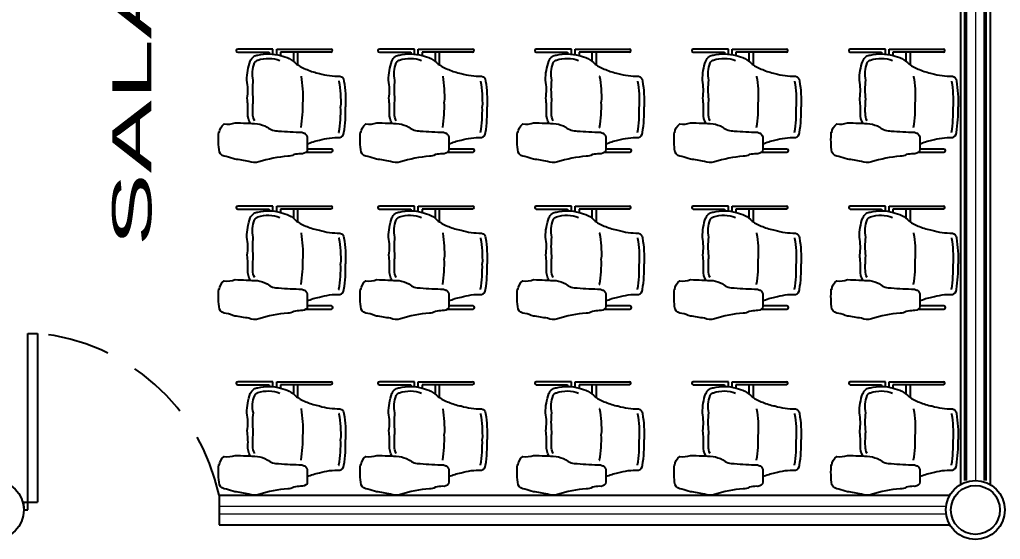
# Model space of a CAD drawing. Header units: millimetres. Extents: x 78.3 to 128, y 45 to 95.8.
# Drawn here: x 93.124 to 98.122, y 61.004 to 63.654 of the extents above; entities that cross this region are included whole.
import ezdxf

# ---------------------------------------------------------------- set-up
doc = ezdxf.new("R2010")
doc.units = ezdxf.units.MM
doc.header["$LTSCALE"] = 0.025
doc.linetypes.add('DASHED', pattern=[19.05, 12.7, -6.35])
for name, color, linetype, lineweight in [('EJES', 7, 'Continuous', 0), ('muebles', 255, 'Continuous', 25), ('MURO CARGA', 6, 'Continuous', 50), ('MURO DIVISORIO', 2, 'Continuous', 25), ('NOMBRES', 54, 'Continuous', 30), ('ventana', 4, 'Continuous', 15)]:
    doc.layers.add(name, color=color, linetype=linetype, lineweight=lineweight)
doc.styles.add('EST2', font='arial.ttf', dxfattribs={"width": 2, "height": 0.2})

msp = doc.modelspace()

# ---------------------------------------------------------------- linework, layer by layer
for p, q in [((94.4142, 63.5037), (94.2354, 63.5037)), ((94.2354, 63.488), (94.3951, 63.488)), ((94.3951, 63.488), (94.3951, 63.4792)), ((94.4142, 63.4781), (94.4142, 63.5037)), ((94.4339, 63.4743), (94.4339, 63.5037)), ((94.4339, 63.5037), (94.71, 63.5037)), ((94.453, 63.488), (94.453, 63.4706)), ((94.71, 63.488), (94.453, 63.488)), ((94.5208, 63.4402), (94.5208, 63.488)), ((94.5399, 63.488), (94.5399, 63.4237)), ((95.1361, 63.5037), (94.9573, 63.5037)), ((94.9573, 63.488), (95.117, 63.488)), ((95.117, 63.488), (95.117, 63.4792)), ((95.1361, 63.4781), (95.1361, 63.5037)), ((95.1558, 63.4743), (95.1558, 63.5037)), ((95.1558, 63.5037), (95.4319, 63.5037)), ((95.1749, 63.488), (95.1749, 63.4706)), ((95.4319, 63.488), (95.1749, 63.488)), ((95.2427, 63.4402), (95.2427, 63.488)), ((95.2618, 63.488), (95.2618, 63.4237)), ((95.9361, 63.5037), (95.7573, 63.5037)), ((95.7573, 63.488), (95.917, 63.488)), ((95.917, 63.488), (95.917, 63.4792)), ((95.9361, 63.4781), (95.9361, 63.5037)), ((95.9558, 63.5037), (96.2319, 63.5037)), ((95.9558, 63.4743), (95.9558, 63.5037)), ((96.2319, 63.488), (95.9749, 63.488)), ((95.9749, 63.488), (95.9749, 63.4706)), ((96.0427, 63.4402), (96.0427, 63.488)), ((96.0618, 63.488), (96.0618, 63.4237)), ((96.7361, 63.5037), (96.5573, 63.5037)), ((96.5573, 63.488), (96.717, 63.488)), ((96.717, 63.488), (96.717, 63.4792)), ((96.7361, 63.4781), (96.7361, 63.5037)), ((96.7558, 63.5037), (97.0319, 63.5037)), ((96.7558, 63.4743), (96.7558, 63.5037)), ((97.0319, 63.488), (96.7749, 63.488)), ((96.7749, 63.488), (96.7749, 63.4706)), ((96.8427, 63.4402), (96.8427, 63.488)), ((96.8618, 63.488), (96.8618, 63.4237)), ((97.5361, 63.5037), (97.3573, 63.5037)), ((97.3573, 63.488), (97.517, 63.488)), ((97.517, 63.488), (97.517, 63.4792)), ((97.5361, 63.4781), (97.5361, 63.5037)), ((97.5558, 63.5037), (97.8319, 63.5037)), ((97.5558, 63.4743), (97.5558, 63.5037)), ((97.8319, 63.488), (97.5749, 63.488)), ((97.5749, 63.488), (97.5749, 63.4706)), ((97.6427, 63.4402), (97.6427, 63.488)), ((97.6618, 63.488), (97.6618, 63.4237)), ((94.7128, 62.9942), (94.5894, 62.9942)), ((95.4347, 62.9942), (95.3112, 62.9942)), ((96.2347, 62.9942), (96.1112, 62.9942)), ((97.0347, 62.9942), (96.9112, 62.9942)), ((97.8347, 62.9942), (97.7112, 62.9942)), ((94.5838, 62.9785), (94.7128, 62.9785)), ((95.3057, 62.9785), (95.4347, 62.9785)), ((96.1057, 62.9785), (96.2347, 62.9785)), ((96.9057, 62.9785), (97.0347, 62.9785)), ((97.7057, 62.9785), (97.8347, 62.9785)), ((94.4142, 62.7037), (94.2354, 62.7037)), ((94.2354, 62.688), (94.3951, 62.688)), ((94.3951, 62.688), (94.3951, 62.6792)), ((94.4142, 62.6781), (94.4142, 62.7037)), ((94.4339, 62.6743), (94.4339, 62.7037)), ((94.4339, 62.7037), (94.71, 62.7037)), ((94.453, 62.688), (94.453, 62.6706)), ((94.71, 62.688), (94.453, 62.688)), ((94.5208, 62.6402), (94.5208, 62.688)), ((94.5399, 62.688), (94.5399, 62.6237)), ((95.1361, 62.7037), (94.9573, 62.7037)), ((94.9573, 62.688), (95.117, 62.688)), ((95.117, 62.688), (95.117, 62.6792)), ((95.1361, 62.6781), (95.1361, 62.7037)), ((95.1558, 62.6743), (95.1558, 62.7037)), ((95.1558, 62.7037), (95.4319, 62.7037)), ((95.1749, 62.688), (95.1749, 62.6706)), ((95.4319, 62.688), (95.1749, 62.688)), ((95.2427, 62.6402), (95.2427, 62.688)), ((95.2618, 62.688), (95.2618, 62.6237)), ((95.9361, 62.7037), (95.7573, 62.7037)), ((95.7573, 62.688), (95.917, 62.688)), ((95.917, 62.688), (95.917, 62.6792)), ((95.9361, 62.6781), (95.9361, 62.7037)), ((95.9558, 62.7037), (96.2319, 62.7037)), ((95.9558, 62.6743), (95.9558, 62.7037)), ((96.2319, 62.688), (95.9749, 62.688)), ((95.9749, 62.688), (95.9749, 62.6706)), ((96.0427, 62.6402), (96.0427, 62.688)), ((96.0618, 62.688), (96.0618, 62.6237)), ((96.7361, 62.7037), (96.5573, 62.7037)), ((96.5573, 62.688), (96.717, 62.688)), ((96.717, 62.688), (96.717, 62.6792)), ((96.7361, 62.6781), (96.7361, 62.7037)), ((96.7558, 62.7037), (97.0319, 62.7037)), ((96.7558, 62.6743), (96.7558, 62.7037)), ((97.0319, 62.688), (96.7749, 62.688)), ((96.7749, 62.688), (96.7749, 62.6706)), ((96.8427, 62.6402), (96.8427, 62.688)), ((96.8618, 62.688), (96.8618, 62.6237)), ((97.5361, 62.7037), (97.3573, 62.7037)), ((97.3573, 62.688), (97.517, 62.688)), ((97.517, 62.688), (97.517, 62.6792)), ((97.5361, 62.6781), (97.5361, 62.7037)), ((97.5558, 62.7037), (97.8319, 62.7037)), ((97.5558, 62.6743), (97.5558, 62.7037)), ((97.8319, 62.688), (97.5749, 62.688)), ((97.5749, 62.688), (97.5749, 62.6706)), ((97.6427, 62.6402), (97.6427, 62.688)), ((97.6618, 62.688), (97.6618, 62.6237)), ((94.7128, 62.1942), (94.5894, 62.1942)), ((95.4347, 62.1942), (95.3112, 62.1942)), ((96.2347, 62.1942), (96.1112, 62.1942)), ((97.0347, 62.1942), (96.9112, 62.1942)), ((97.8347, 62.1942), (97.7112, 62.1942)), ((94.5838, 62.1785), (94.7128, 62.1785)), ((95.3057, 62.1785), (95.4347, 62.1785)), ((96.1057, 62.1785), (96.2347, 62.1785)), ((96.9057, 62.1785), (97.0347, 62.1785)), ((97.7057, 62.1785), (97.8347, 62.1785)), ((94.4143, 61.808), (94.2354, 61.808)), ((94.2354, 61.7923), (94.3951, 61.7923)), ((94.3951, 61.7923), (94.3951, 61.7835)), ((94.4143, 61.7824), (94.4143, 61.808)), ((94.4339, 61.7786), (94.4339, 61.808)), ((94.4339, 61.808), (94.71, 61.808)), ((94.453, 61.7923), (94.453, 61.7749)), ((94.71, 61.7923), (94.453, 61.7923)), ((94.5208, 61.7445), (94.5208, 61.7923)), ((94.5399, 61.7923), (94.5399, 61.728)), ((95.1361, 61.8079), (94.9573, 61.8079)), ((94.9573, 61.7923), (95.117, 61.7923)), ((95.117, 61.7923), (95.117, 61.7835)), ((95.1361, 61.7823), (95.1361, 61.8079)), ((95.1558, 61.7785), (95.1558, 61.8079)), ((95.1558, 61.8079), (95.4319, 61.8079)), ((95.1749, 61.7923), (95.1749, 61.7748)), ((95.4319, 61.7923), (95.1749, 61.7923)), ((95.2427, 61.7445), (95.2427, 61.7923)), ((95.2618, 61.7923), (95.2618, 61.7279)), ((95.9361, 61.8079), (95.7573, 61.8079)), ((95.7573, 61.7923), (95.917, 61.7923)), ((95.917, 61.7923), (95.917, 61.7835)), ((95.9361, 61.7823), (95.9361, 61.8079)), ((95.9558, 61.8079), (96.2319, 61.8079)), ((95.9558, 61.7785), (95.9558, 61.8079)), ((96.2319, 61.7923), (95.9749, 61.7923)), ((95.9749, 61.7923), (95.9749, 61.7748)), ((96.0427, 61.7445), (96.0427, 61.7923)), ((96.0618, 61.7923), (96.0618, 61.7279)), ((96.7361, 61.8079), (96.5573, 61.8079)), ((96.5573, 61.7923), (96.717, 61.7923)), ((96.717, 61.7923), (96.717, 61.7835)), ((96.7361, 61.7823), (96.7361, 61.8079)), ((96.7558, 61.8079), (97.0319, 61.8079)), ((96.7558, 61.7785), (96.7558, 61.8079)), ((97.0319, 61.7923), (96.7749, 61.7923)), ((96.7749, 61.7923), (96.7749, 61.7748)), ((96.8427, 61.7445), (96.8427, 61.7923)), ((96.8618, 61.7923), (96.8618, 61.7279)), ((97.5361, 61.8079), (97.3573, 61.8079)), ((97.3573, 61.7923), (97.517, 61.7923)), ((97.517, 61.7923), (97.517, 61.7835)), ((97.5361, 61.7823), (97.5361, 61.8079)), ((97.5558, 61.8079), (97.8319, 61.8079)), ((97.5558, 61.7785), (97.5558, 61.8079)), ((97.8319, 61.7923), (97.5749, 61.7923)), ((97.5749, 61.7923), (97.5749, 61.7748)), ((97.6427, 61.7445), (97.6427, 61.7923)), ((97.6618, 61.7923), (97.6618, 61.7279))]:
    msp.add_line(p, q)
for points in [[(94.301, 63.1245, -0.165542), (94.2874, 63.176, 0.043499), (94.2838, 63.2529, 0.0852), (94.2821, 63.3452, -0.082739), (94.2988, 63.4427, -0.133526), (94.3173, 63.4658, -0.155802), (94.338, 63.4728, -0.131433), (94.4534, 63.4704, -0.160788), (94.5352, 63.427, 0.07536), (94.5891, 63.3991, 0.064651), (94.6517, 63.38, 0.084312), (94.7559, 63.366, -0.341764), (94.7766, 63.341, -0.049343), (94.7848, 63.2094, -0.049343)], [(94.3218, 63.1384, -0.170679), (94.3124, 63.1754, -0.031849), (94.3147, 63.2489, -0.063424), (94.3149, 63.3448, -0.167217), (94.3217, 63.4328, -0.133526), (94.332, 63.4456, -0.155802), (94.3383, 63.4478, -0.175553), (94.4506, 63.4456)], [(95.0229, 63.1245, -0.165542), (95.0093, 63.176, 0.043499), (95.0057, 63.2529, 0.0852), (95.004, 63.3452, -0.082739), (95.0207, 63.4427, -0.133526), (95.0391, 63.4658, -0.155802), (95.0599, 63.4728, -0.131433), (95.1753, 63.4704, -0.160788), (95.2571, 63.427, 0.07536), (95.311, 63.3991, 0.064651), (95.3735, 63.38, 0.084312), (95.4778, 63.366, -0.341764), (95.4985, 63.341, -0.049343), (95.5067, 63.2094, -0.049343)], [(95.0437, 63.1384, -0.170679), (95.0343, 63.1754, -0.031849), (95.0366, 63.2489, -0.063424), (95.0368, 63.3448, -0.167217), (95.0436, 63.4328, -0.133526), (95.0539, 63.4456, -0.155802), (95.0602, 63.4478, -0.175553), (95.1725, 63.4456)], [(95.8229, 63.1245, -0.165542), (95.8093, 63.176, 0.043499), (95.8057, 63.2529, 0.0852), (95.804, 63.3452, -0.082739), (95.8207, 63.4427, -0.133526), (95.8391, 63.4658, -0.155802), (95.8599, 63.4728, -0.131433), (95.9753, 63.4704, -0.160788), (96.0571, 63.427, 0.07536), (96.111, 63.3991, 0.064651), (96.1735, 63.38, 0.084312), (96.2778, 63.366, -0.341764), (96.2985, 63.341, -0.049343), (96.3067, 63.2094, -0.049343)], [(95.8437, 63.1384, -0.170679), (95.8343, 63.1754, -0.031849), (95.8366, 63.2489, -0.063424), (95.8368, 63.3448, -0.167217), (95.8436, 63.4328, -0.133526), (95.8539, 63.4456, -0.155802), (95.8602, 63.4478, -0.175553), (95.9725, 63.4456)], [(96.6229, 63.1245, -0.165542), (96.6093, 63.176, 0.043499), (96.6057, 63.2529, 0.0852), (96.604, 63.3452, -0.082739), (96.6207, 63.4427, -0.133526), (96.6391, 63.4658, -0.155802), (96.6599, 63.4728, -0.131433), (96.7753, 63.4704, -0.160788), (96.8571, 63.427, 0.07536), (96.911, 63.3991, 0.064651), (96.9735, 63.38, 0.084312), (97.0778, 63.366, -0.341764), (97.0985, 63.341, -0.049343), (97.1067, 63.2094, -0.049343)], [(96.6437, 63.1384, -0.170679), (96.6343, 63.1754, -0.031849), (96.6366, 63.2489, -0.063424), (96.6368, 63.3448, -0.167217), (96.6436, 63.4328, -0.133526), (96.6539, 63.4456, -0.155802), (96.6602, 63.4478, -0.175553), (96.7725, 63.4456)], [(97.4229, 63.1245, -0.165542), (97.4093, 63.176, 0.043499), (97.4057, 63.2529, 0.0852), (97.404, 63.3452, -0.082739), (97.4207, 63.4427, -0.133526), (97.4391, 63.4658, -0.155802), (97.4599, 63.4728, -0.131433), (97.5753, 63.4704, -0.160788), (97.6571, 63.427, 0.07536), (97.711, 63.3991, 0.064651), (97.7735, 63.38, 0.084312), (97.8778, 63.366, -0.341764), (97.8985, 63.341, -0.049343), (97.9067, 63.2094, -0.049343)], [(97.4437, 63.1384, -0.170679), (97.4343, 63.1754, -0.031849), (97.4366, 63.2489, -0.063424), (97.4368, 63.3448, -0.167217), (97.4436, 63.4328, -0.133526), (97.4539, 63.4456, -0.155802), (97.4602, 63.4478, -0.175553), (97.5725, 63.4456)], [(94.5581, 63.3662, -0.228993), (94.5581, 63.3648, -0.050372), (94.5665, 63.2356)], [(94.7514, 63.3409, -0.228993), (94.7515, 63.3396, -0.050372), (94.7598, 63.2103)], [(95.28, 63.3662, -0.228993), (95.28, 63.3648, -0.050372), (95.2884, 63.2356)], [(95.4733, 63.3409, -0.228993), (95.4734, 63.3396, -0.050372), (95.4817, 63.2103)], [(96.08, 63.3662, -0.228993), (96.08, 63.3648, -0.050372), (96.0884, 63.2356)], [(96.2733, 63.3409, -0.228993), (96.2734, 63.3396, -0.050372), (96.2817, 63.2103)], [(96.88, 63.3662, -0.228993), (96.88, 63.3648, -0.050372), (96.8884, 63.2356)], [(97.0733, 63.3409, -0.228993), (97.0734, 63.3396, -0.050372), (97.0817, 63.2103)], [(97.68, 63.3662, -0.228993), (97.68, 63.3648, -0.050372), (97.6884, 63.2356)], [(97.8733, 63.3409, -0.228993), (97.8734, 63.3396, -0.050372), (97.8817, 63.2103)], [(94.5581, 63.1032, 0.228993), (94.5581, 63.1045, 0.050372), (94.5665, 63.2338)], [(95.28, 63.1032, 0.228993), (95.28, 63.1045, 0.050372), (95.2884, 63.2338)], [(96.08, 63.1032, 0.228993), (96.08, 63.1045, 0.050372), (96.0884, 63.2338)], [(96.88, 63.1032, 0.228993), (96.88, 63.1045, 0.050372), (96.8884, 63.2338)], [(97.68, 63.1032, 0.228993), (97.68, 63.1045, 0.050372), (97.6884, 63.2338)], [(94.5891, 63.0197, -0.064651), (94.6517, 63.0389, -0.084312), (94.7559, 63.0528, 0.341764), (94.7766, 63.0779, 0.049343), (94.7848, 63.2094)], [(94.7514, 63.0779, 0.228993), (94.7515, 63.0793, 0.050372), (94.7598, 63.2085)], [(95.311, 63.0197, -0.064651), (95.3735, 63.0389, -0.084312), (95.4778, 63.0528, 0.341764), (95.4985, 63.0779, 0.049343), (95.5067, 63.2094)], [(95.4733, 63.0779, 0.228993), (95.4734, 63.0793, 0.050372), (95.4817, 63.2085)], [(96.111, 63.0197, -0.064651), (96.1735, 63.0389, -0.084312), (96.2778, 63.0528, 0.341764), (96.2985, 63.0779, 0.049343), (96.3067, 63.2094)], [(96.2733, 63.0779, 0.228993), (96.2734, 63.0793, 0.050372), (96.2817, 63.2085)], [(96.911, 63.0197, -0.064651), (96.9735, 63.0389, -0.084312), (97.0778, 63.0528, 0.341764), (97.0985, 63.0779, 0.049343), (97.1067, 63.2094)], [(97.0733, 63.0779, 0.228993), (97.0734, 63.0793, 0.050372), (97.0817, 63.2085)], [(97.711, 63.0197, -0.064651), (97.7735, 63.0389, -0.084312), (97.8778, 63.0528, 0.341764), (97.8985, 63.0779, 0.049343), (97.9067, 63.2094)], [(97.8733, 63.0779, 0.228993), (97.8734, 63.0793, 0.050372), (97.8817, 63.2085)], [(94.1414, 63.077, -0.2305), (94.1666, 63.1219, 0.11995), (94.2217, 63.1282, -0.004768), (94.336, 63.1231, -0.072269), (94.3853, 63.1061, 0.181677), (94.4439, 63.086, 0.009929), (94.5624, 63.0795, 0.023763), (94.5778, 63.0743, -0.252706), (94.5898, 63.0479, 0.005716), (94.5898, 63.0207, -0.032018), (94.5885, 62.9836, -0.272787), (94.5558, 62.9703, 0.034196), (94.521, 62.9656, -0.178392), (94.4901, 62.9579, 0.053612), (94.3434, 62.9284, -0.189603), (94.2921, 62.9311, 0.017636), (94.2205, 62.9425, -0.03453)], [(94.8633, 63.077, -0.2305), (94.8885, 63.1219, 0.11995), (94.9436, 63.1282, -0.004768), (95.0579, 63.1231, -0.072269), (95.1072, 63.1061, 0.181677), (95.1658, 63.086, 0.009929), (95.2843, 63.0795, 0.023763), (95.2997, 63.0743, -0.252706), (95.3117, 63.0479, 0.005716), (95.3117, 63.0207, -0.032018), (95.3104, 62.9836, -0.272787), (95.2777, 62.9703, 0.034196), (95.2428, 62.9656, -0.178392), (95.212, 62.9579, 0.053612), (95.0653, 62.9284, -0.189603), (95.0139, 62.9311, 0.017636), (94.9424, 62.9425, -0.03453)], [(95.6633, 63.077, -0.2305), (95.6885, 63.1219, 0.11995), (95.7436, 63.1282, -0.004768), (95.8579, 63.1231, -0.072269), (95.9072, 63.1061, 0.181677), (95.9658, 63.086, 0.009929), (96.0843, 63.0795, 0.023763), (96.0997, 63.0743, -0.252706), (96.1117, 63.0479, 0.005716), (96.1117, 63.0207, -0.032018), (96.1104, 62.9836, -0.272787), (96.0777, 62.9703, 0.034196), (96.0428, 62.9656, -0.178392), (96.012, 62.9579, 0.053612), (95.8653, 62.9284, -0.189603), (95.8139, 62.9311, 0.017636), (95.7424, 62.9425, -0.03453)], [(96.4633, 63.077, -0.2305), (96.4885, 63.1219, 0.11995), (96.5436, 63.1282, -0.004768), (96.6579, 63.1231, -0.072269), (96.7072, 63.1061, 0.181677), (96.7658, 63.086, 0.009929), (96.8843, 63.0795, 0.023763), (96.8997, 63.0743, -0.252706), (96.9117, 63.0479, 0.005716), (96.9117, 63.0207, -0.032018), (96.9104, 62.9836, -0.272787), (96.8777, 62.9703, 0.034196), (96.8428, 62.9656, -0.178392), (96.812, 62.9579, 0.053612), (96.6653, 62.9284, -0.189603), (96.6139, 62.9311, 0.017636), (96.5424, 62.9425, -0.03453)], [(97.2633, 63.077, -0.2305), (97.2885, 63.1219, 0.11995), (97.3436, 63.1282, -0.004768), (97.4579, 63.1231, -0.072269), (97.5072, 63.1061, 0.181677), (97.5658, 63.086, 0.009929), (97.6843, 63.0795, 0.023763), (97.6997, 63.0743, -0.252706), (97.7117, 63.0479, 0.005716), (97.7117, 63.0207, -0.032018), (97.7104, 62.9836, -0.272787), (97.6777, 62.9703, 0.034196), (97.6428, 62.9656, -0.178392), (97.612, 62.9579, 0.053612), (97.4653, 62.9284, -0.189603), (97.4139, 62.9311, 0.017636), (97.3424, 62.9425, -0.03453)], [(94.2205, 62.9425, 0.014681), (94.1773, 62.9564, -0.313294), (94.1422, 62.9784, -0.063852), (94.1389, 63.0811, -1.803795)], [(94.9424, 62.9425, 0.014681), (94.8992, 62.9564, -0.313294), (94.8641, 62.9784, -0.063852), (94.8608, 63.0811, -1.803795)], [(95.7424, 62.9425, 0.014681), (95.6992, 62.9564, -0.313294), (95.6641, 62.9784, -0.063852), (95.6608, 63.0811, -1.803795)], [(96.5424, 62.9425, 0.014681), (96.4992, 62.9564, -0.313294), (96.4641, 62.9784, -0.063852), (96.4608, 63.0811, -1.803795)], [(97.3424, 62.9425, 0.014681), (97.2992, 62.9564, -0.313294), (97.2641, 62.9784, -0.063852), (97.2608, 63.0811, -1.803795)], [(94.301, 62.3245, -0.165542), (94.2874, 62.376, 0.043499), (94.2838, 62.4529, 0.0852), (94.2821, 62.5452, -0.082739), (94.2988, 62.6427, -0.133526), (94.3173, 62.6658, -0.155802), (94.338, 62.6728, -0.131433), (94.4534, 62.6704, -0.160788), (94.5352, 62.627, 0.07536), (94.5891, 62.5991, 0.064651), (94.6517, 62.58, 0.084312), (94.7559, 62.566, -0.341764), (94.7766, 62.541, -0.049343), (94.7848, 62.4094, -0.049343)], [(94.3218, 62.3384, -0.170679), (94.3124, 62.3754, -0.031849), (94.3147, 62.4489, -0.063424), (94.3149, 62.5448, -0.167217), (94.3217, 62.6328, -0.133526), (94.332, 62.6456, -0.155802), (94.3383, 62.6478, -0.175553), (94.4506, 62.6456)], [(95.0229, 62.3245, -0.165542), (95.0093, 62.376, 0.043499), (95.0057, 62.4529, 0.0852), (95.004, 62.5452, -0.082739), (95.0207, 62.6427, -0.133526), (95.0391, 62.6658, -0.155802), (95.0599, 62.6728, -0.131433), (95.1753, 62.6704, -0.160788), (95.2571, 62.627, 0.07536), (95.311, 62.5991, 0.064651), (95.3735, 62.58, 0.084312), (95.4778, 62.566, -0.341764), (95.4985, 62.541, -0.049343), (95.5067, 62.4094, -0.049343)], [(95.0437, 62.3384, -0.170679), (95.0343, 62.3754, -0.031849), (95.0366, 62.4489, -0.063424), (95.0368, 62.5448, -0.167217), (95.0436, 62.6328, -0.133526), (95.0539, 62.6456, -0.155802), (95.0602, 62.6478, -0.175553), (95.1725, 62.6456)], [(95.8229, 62.3245, -0.165542), (95.8093, 62.376, 0.043499), (95.8057, 62.4529, 0.0852), (95.804, 62.5452, -0.082739), (95.8207, 62.6427, -0.133526), (95.8391, 62.6658, -0.155802), (95.8599, 62.6728, -0.131433), (95.9753, 62.6704, -0.160788), (96.0571, 62.627, 0.07536), (96.111, 62.5991, 0.064651), (96.1735, 62.58, 0.084312), (96.2778, 62.566, -0.341764), (96.2985, 62.541, -0.049343), (96.3067, 62.4094, -0.049343)], [(95.8437, 62.3384, -0.170679), (95.8343, 62.3754, -0.031849), (95.8366, 62.4489, -0.063424), (95.8368, 62.5448, -0.167217), (95.8436, 62.6328, -0.133526), (95.8539, 62.6456, -0.155802), (95.8602, 62.6478, -0.175553), (95.9725, 62.6456)], [(96.6229, 62.3245, -0.165542), (96.6093, 62.376, 0.043499), (96.6057, 62.4529, 0.0852), (96.604, 62.5452, -0.082739), (96.6207, 62.6427, -0.133526), (96.6391, 62.6658, -0.155802), (96.6599, 62.6728, -0.131433), (96.7753, 62.6704, -0.160788), (96.8571, 62.627, 0.07536), (96.911, 62.5991, 0.064651), (96.9735, 62.58, 0.084312), (97.0778, 62.566, -0.341764), (97.0985, 62.541, -0.049343), (97.1067, 62.4094, -0.049343)], [(96.6437, 62.3384, -0.170679), (96.6343, 62.3754, -0.031849), (96.6366, 62.4489, -0.063424), (96.6368, 62.5448, -0.167217), (96.6436, 62.6328, -0.133526), (96.6539, 62.6456, -0.155802), (96.6602, 62.6478, -0.175553), (96.7725, 62.6456)], [(97.4229, 62.3245, -0.165542), (97.4093, 62.376, 0.043499), (97.4057, 62.4529, 0.0852), (97.404, 62.5452, -0.082739), (97.4207, 62.6427, -0.133526), (97.4391, 62.6658, -0.155802), (97.4599, 62.6728, -0.131433), (97.5753, 62.6704, -0.160788), (97.6571, 62.627, 0.07536), (97.711, 62.5991, 0.064651), (97.7735, 62.58, 0.084312), (97.8778, 62.566, -0.341764), (97.8985, 62.541, -0.049343), (97.9067, 62.4094, -0.049343)], [(97.4437, 62.3384, -0.170679), (97.4343, 62.3754, -0.031849), (97.4366, 62.4489, -0.063424), (97.4368, 62.5448, -0.167217), (97.4436, 62.6328, -0.133526), (97.4539, 62.6456, -0.155802), (97.4602, 62.6478, -0.175553), (97.5725, 62.6456)], [(94.5581, 62.5662, -0.228993), (94.5581, 62.5648, -0.050372), (94.5665, 62.4356)], [(94.7514, 62.5409, -0.228993), (94.7515, 62.5396, -0.050372), (94.7598, 62.4103)], [(95.28, 62.5662, -0.228993), (95.28, 62.5648, -0.050372), (95.2884, 62.4356)], [(95.4733, 62.5409, -0.228993), (95.4734, 62.5396, -0.050372), (95.4817, 62.4103)], [(96.08, 62.5662, -0.228993), (96.08, 62.5648, -0.050372), (96.0884, 62.4356)], [(96.2733, 62.5409, -0.228993), (96.2734, 62.5396, -0.050372), (96.2817, 62.4103)], [(96.88, 62.5662, -0.228993), (96.88, 62.5648, -0.050372), (96.8884, 62.4356)], [(97.0733, 62.5409, -0.228993), (97.0734, 62.5396, -0.050372), (97.0817, 62.4103)], [(97.68, 62.5662, -0.228993), (97.68, 62.5648, -0.050372), (97.6884, 62.4356)], [(97.8733, 62.5409, -0.228993), (97.8734, 62.5396, -0.050372), (97.8817, 62.4103)], [(94.5581, 62.3032, 0.228993), (94.5581, 62.3045, 0.050372), (94.5665, 62.4338)], [(95.28, 62.3032, 0.228993), (95.28, 62.3045, 0.050372), (95.2884, 62.4338)], [(96.08, 62.3032, 0.228993), (96.08, 62.3045, 0.050372), (96.0884, 62.4338)], [(96.88, 62.3032, 0.228993), (96.88, 62.3045, 0.050372), (96.8884, 62.4338)], [(97.68, 62.3032, 0.228993), (97.68, 62.3045, 0.050372), (97.6884, 62.4338)], [(94.5891, 62.2197, -0.064651), (94.6517, 62.2389, -0.084312), (94.7559, 62.2528, 0.341764), (94.7766, 62.2779, 0.049343), (94.7848, 62.4094)], [(94.7514, 62.2779, 0.228993), (94.7515, 62.2793, 0.050372), (94.7598, 62.4085)], [(95.311, 62.2197, -0.064651), (95.3735, 62.2389, -0.084312), (95.4778, 62.2528, 0.341764), (95.4985, 62.2779, 0.049343), (95.5067, 62.4094)], [(95.4733, 62.2779, 0.228993), (95.4734, 62.2793, 0.050372), (95.4817, 62.4085)], [(96.111, 62.2197, -0.064651), (96.1735, 62.2389, -0.084312), (96.2778, 62.2528, 0.341764), (96.2985, 62.2779, 0.049343), (96.3067, 62.4094)], [(96.2733, 62.2779, 0.228993), (96.2734, 62.2793, 0.050372), (96.2817, 62.4085)], [(96.911, 62.2197, -0.064651), (96.9735, 62.2389, -0.084312), (97.0778, 62.2528, 0.341764), (97.0985, 62.2779, 0.049343), (97.1067, 62.4094)], [(97.0733, 62.2779, 0.228993), (97.0734, 62.2793, 0.050372), (97.0817, 62.4085)], [(97.711, 62.2197, -0.064651), (97.7735, 62.2389, -0.084312), (97.8778, 62.2528, 0.341764), (97.8985, 62.2779, 0.049343), (97.9067, 62.4094)], [(97.8733, 62.2779, 0.228993), (97.8734, 62.2793, 0.050372), (97.8817, 62.4085)], [(94.1414, 62.277, -0.2305), (94.1666, 62.3219, 0.11995), (94.2217, 62.3282, -0.004768), (94.336, 62.3231, -0.072269), (94.3853, 62.3061, 0.181677), (94.4439, 62.286, 0.009929), (94.5624, 62.2795, 0.023763), (94.5778, 62.2743, -0.252706), (94.5898, 62.2479, 0.005716), (94.5898, 62.2207, -0.032018), (94.5885, 62.1836, -0.272787), (94.5558, 62.1703, 0.034196), (94.521, 62.1656, -0.178392), (94.4901, 62.1579, 0.053612), (94.3434, 62.1284, -0.189603), (94.2921, 62.1311, 0.017636), (94.2205, 62.1425, -0.03453)], [(94.8633, 62.277, -0.2305), (94.8885, 62.3219, 0.11995), (94.9436, 62.3282, -0.004768), (95.0579, 62.3231, -0.072269), (95.1072, 62.3061, 0.181677), (95.1658, 62.286, 0.009929), (95.2843, 62.2795, 0.023763), (95.2997, 62.2743, -0.252706), (95.3117, 62.2479, 0.005716), (95.3117, 62.2207, -0.032018), (95.3104, 62.1836, -0.272787), (95.2777, 62.1703, 0.034196), (95.2428, 62.1656, -0.178392), (95.212, 62.1579, 0.053612), (95.0653, 62.1284, -0.189603), (95.0139, 62.1311, 0.017636), (94.9424, 62.1425, -0.03453)], [(95.6633, 62.277, -0.2305), (95.6885, 62.3219, 0.11995), (95.7436, 62.3282, -0.004768), (95.8579, 62.3231, -0.072269), (95.9072, 62.3061, 0.181677), (95.9658, 62.286, 0.009929), (96.0843, 62.2795, 0.023763), (96.0997, 62.2743, -0.252706), (96.1117, 62.2479, 0.005716), (96.1117, 62.2207, -0.032018), (96.1104, 62.1836, -0.272787), (96.0777, 62.1703, 0.034196), (96.0428, 62.1656, -0.178392), (96.012, 62.1579, 0.053612), (95.8653, 62.1284, -0.189603), (95.8139, 62.1311, 0.017636), (95.7424, 62.1425, -0.03453)], [(96.4633, 62.277, -0.2305), (96.4885, 62.3219, 0.11995), (96.5436, 62.3282, -0.004768), (96.6579, 62.3231, -0.072269), (96.7072, 62.3061, 0.181677), (96.7658, 62.286, 0.009929), (96.8843, 62.2795, 0.023763), (96.8997, 62.2743, -0.252706), (96.9117, 62.2479, 0.005716), (96.9117, 62.2207, -0.032018), (96.9104, 62.1836, -0.272787), (96.8777, 62.1703, 0.034196), (96.8428, 62.1656, -0.178392), (96.812, 62.1579, 0.053612), (96.6653, 62.1284, -0.189603), (96.6139, 62.1311, 0.017636), (96.5424, 62.1425, -0.03453)], [(97.2633, 62.277, -0.2305), (97.2885, 62.3219, 0.11995), (97.3436, 62.3282, -0.004768), (97.4579, 62.3231, -0.072269), (97.5072, 62.3061, 0.181677), (97.5658, 62.286, 0.009929), (97.6843, 62.2795, 0.023763), (97.6997, 62.2743, -0.252706), (97.7117, 62.2479, 0.005716), (97.7117, 62.2207, -0.032018), (97.7104, 62.1836, -0.272787), (97.6777, 62.1703, 0.034196), (97.6428, 62.1656, -0.178392), (97.612, 62.1579, 0.053612), (97.4653, 62.1284, -0.189603), (97.4139, 62.1311, 0.017636), (97.3424, 62.1425, -0.03453)], [(94.2205, 62.1425, 0.014681), (94.1773, 62.1564, -0.313294), (94.1422, 62.1784, -0.063852), (94.1389, 62.2811, -1.803795)], [(94.9424, 62.1425, 0.014681), (94.8992, 62.1564, -0.313294), (94.8641, 62.1784, -0.063852), (94.8608, 62.2811, -1.803795)], [(95.7424, 62.1425, 0.014681), (95.6992, 62.1564, -0.313294), (95.6641, 62.1784, -0.063852), (95.6608, 62.2811, -1.803795)], [(96.5424, 62.1425, 0.014681), (96.4992, 62.1564, -0.313294), (96.4641, 62.1784, -0.063852), (96.4608, 62.2811, -1.803795)], [(97.3424, 62.1425, 0.014681), (97.2992, 62.1564, -0.313294), (97.2641, 62.1784, -0.063852), (97.2608, 62.2811, -1.803795)], [(94.301, 61.4289, -0.165542), (94.2874, 61.4804, 0.043499), (94.2839, 61.5573, 0.0852), (94.2821, 61.6495, -0.082739), (94.2988, 61.747, -0.133526), (94.3173, 61.7702, -0.155802), (94.3381, 61.7771, -0.131433), (94.4535, 61.7748, -0.160788), (94.5353, 61.7313, 0.07536), (94.5891, 61.7034, 0.064651), (94.6517, 61.6843, 0.084312), (94.7559, 61.6704, -0.341764), (94.7766, 61.6453, -0.049343), (94.7849, 61.5138, -0.049343)], [(94.3218, 61.4427, -0.170679), (94.3124, 61.4798, -0.031849), (94.3147, 61.5532, -0.063424), (94.315, 61.6491, -0.167217), (94.3218, 61.7371, -0.133526), (94.332, 61.75, -0.155802), (94.3384, 61.7521, -0.175553), (94.4506, 61.7499)], [(95.0229, 61.4288, -0.165542), (95.0093, 61.4803, 0.043499), (95.0057, 61.5572, 0.0852), (95.004, 61.6494, -0.082739), (95.0207, 61.747, -0.133526), (95.0391, 61.7701, -0.155802), (95.0599, 61.777, -0.131433), (95.1753, 61.7747, -0.160788), (95.2571, 61.7312, 0.07536), (95.311, 61.7034, 0.064651), (95.3735, 61.6842, 0.084312), (95.4778, 61.6703, -0.341764), (95.4985, 61.6453, -0.049343), (95.5067, 61.5137, -0.049343)], [(95.0437, 61.4426, -0.170679), (95.0343, 61.4797, -0.031849), (95.0366, 61.5532, -0.063424), (95.0368, 61.649, -0.167217), (95.0436, 61.737, -0.133526), (95.0539, 61.7499, -0.155802), (95.0602, 61.752, -0.175553), (95.1725, 61.7498)], [(95.8229, 61.4288, -0.165542), (95.8093, 61.4803, 0.043499), (95.8057, 61.5572, 0.0852), (95.804, 61.6494, -0.082739), (95.8207, 61.747, -0.133526), (95.8391, 61.7701, -0.155802), (95.8599, 61.777, -0.131433), (95.9753, 61.7747, -0.160788), (96.0571, 61.7312, 0.07536), (96.111, 61.7034, 0.064651), (96.1735, 61.6842, 0.084312), (96.2778, 61.6703, -0.341764), (96.2985, 61.6453, -0.049343), (96.3067, 61.5137, -0.049343)], [(95.8437, 61.4426, -0.170679), (95.8343, 61.4797, -0.031849), (95.8366, 61.5532, -0.063424), (95.8368, 61.649, -0.167217), (95.8436, 61.737, -0.133526), (95.8539, 61.7499, -0.155802), (95.8602, 61.752, -0.175553), (95.9725, 61.7498)], [(96.6229, 61.4288, -0.165542), (96.6093, 61.4803, 0.043499), (96.6057, 61.5572, 0.0852), (96.604, 61.6494, -0.082739), (96.6207, 61.747, -0.133526), (96.6391, 61.7701, -0.155802), (96.6599, 61.777, -0.131433), (96.7753, 61.7747, -0.160788), (96.8571, 61.7312, 0.07536), (96.911, 61.7034, 0.064651), (96.9735, 61.6842, 0.084312), (97.0778, 61.6703, -0.341764), (97.0985, 61.6453, -0.049343), (97.1067, 61.5137, -0.049343)], [(96.6437, 61.4426, -0.170679), (96.6343, 61.4797, -0.031849), (96.6366, 61.5532, -0.063424), (96.6368, 61.649, -0.167217), (96.6436, 61.737, -0.133526), (96.6539, 61.7499, -0.155802), (96.6602, 61.752, -0.175553), (96.7725, 61.7498)], [(97.4229, 61.4288, -0.165542), (97.4093, 61.4803, 0.043499), (97.4057, 61.5572, 0.0852), (97.404, 61.6494, -0.082739), (97.4207, 61.747, -0.133526), (97.4391, 61.7701, -0.155802), (97.4599, 61.777, -0.131433), (97.5753, 61.7747, -0.160788), (97.6571, 61.7312, 0.07536), (97.711, 61.7034, 0.064651), (97.7735, 61.6842, 0.084312), (97.8778, 61.6703, -0.341764), (97.8985, 61.6453, -0.049343), (97.9067, 61.5137, -0.049343)], [(97.4437, 61.4426, -0.170679), (97.4343, 61.4797, -0.031849), (97.4366, 61.5532, -0.063424), (97.4368, 61.649, -0.167217), (97.4436, 61.737, -0.133526), (97.4539, 61.7499, -0.155802), (97.4602, 61.752, -0.175553), (97.5725, 61.7498)], [(94.5581, 61.6705, -0.228993), (94.5582, 61.6692, -0.050372), (94.5665, 61.5399)], [(94.7514, 61.6453, -0.228993), (94.7515, 61.6439, -0.050372), (94.7599, 61.5147)], [(95.28, 61.6704, -0.228993), (95.28, 61.6691, -0.050372), (95.2884, 61.5399)], [(95.4733, 61.6452, -0.228993), (95.4734, 61.6439, -0.050372), (95.4817, 61.5146)], [(96.08, 61.6704, -0.228993), (96.08, 61.6691, -0.050372), (96.0884, 61.5399)], [(96.2733, 61.6452, -0.228993), (96.2734, 61.6439, -0.050372), (96.2817, 61.5146)], [(96.88, 61.6704, -0.228993), (96.88, 61.6691, -0.050372), (96.8884, 61.5399)], [(97.0733, 61.6452, -0.228993), (97.0734, 61.6439, -0.050372), (97.0817, 61.5146)], [(97.68, 61.6704, -0.228993), (97.68, 61.6691, -0.050372), (97.6884, 61.5399)], [(97.8733, 61.6452, -0.228993), (97.8734, 61.6439, -0.050372), (97.8817, 61.5146)], [(94.5581, 61.4075, 0.228993), (94.5582, 61.4089, 0.050372), (94.5665, 61.5381)], [(95.28, 61.4075, 0.228993), (95.28, 61.4088, 0.050372), (95.2884, 61.5381)], [(96.08, 61.4075, 0.228993), (96.08, 61.4088, 0.050372), (96.0884, 61.5381)], [(96.88, 61.4075, 0.228993), (96.88, 61.4088, 0.050372), (96.8884, 61.5381)], [(97.68, 61.4075, 0.228993), (97.68, 61.4088, 0.050372), (97.6884, 61.5381)], [(94.5891, 61.3241, -0.064651), (94.6517, 61.3432, -0.084312), (94.7559, 61.3571, 0.341764), (94.7766, 61.3822, 0.049343), (94.7849, 61.5138)], [(94.7514, 61.3823, 0.228993), (94.7515, 61.3836, 0.050372), (94.7599, 61.5129)], [(95.311, 61.324, -0.064651), (95.3735, 61.3432, -0.084312), (95.4778, 61.3571, 0.341764), (95.4985, 61.3821, 0.049343), (95.5067, 61.5137)], [(95.4733, 61.3822, 0.228993), (95.4734, 61.3835, 0.050372), (95.4817, 61.5128)], [(96.111, 61.324, -0.064651), (96.1735, 61.3432, -0.084312), (96.2778, 61.3571, 0.341764), (96.2985, 61.3821, 0.049343), (96.3067, 61.5137)], [(96.2733, 61.3822, 0.228993), (96.2734, 61.3835, 0.050372), (96.2817, 61.5128)], [(96.911, 61.324, -0.064651), (96.9735, 61.3432, -0.084312), (97.0778, 61.3571, 0.341764), (97.0985, 61.3821, 0.049343), (97.1067, 61.5137)], [(97.0733, 61.3822, 0.228993), (97.0734, 61.3835, 0.050372), (97.0817, 61.5128)], [(97.711, 61.324, -0.064651), (97.7735, 61.3432, -0.084312), (97.8778, 61.3571, 0.341764), (97.8985, 61.3821, 0.049343), (97.9067, 61.5137)], [(97.8733, 61.3822, 0.228993), (97.8734, 61.3835, 0.050372), (97.8817, 61.5128)], [(94.2205, 61.2468, 0.014681), (94.1774, 61.2607, -0.313294), (94.1422, 61.2827, -0.063852), (94.139, 61.3855, -1.803795)], [(94.1414, 61.3814, -0.2305), (94.1667, 61.4263, 0.11995), (94.2217, 61.4325, -0.004768), (94.3361, 61.4274, -0.072269), (94.3854, 61.4104, 0.181677), (94.4439, 61.3904, 0.009929), (94.5624, 61.3838, 0.023763), (94.5778, 61.3787, -0.252706), (94.5898, 61.3522, 0.005716), (94.5898, 61.3251, -0.032018), (94.5885, 61.2879, -0.272787), (94.5558, 61.2747, 0.034196), (94.521, 61.27, -0.178392), (94.4902, 61.2623, 0.053612), (94.3434, 61.2327, -0.189603), (94.2921, 61.2354, 0.017636), (94.2205, 61.2468, -0.03453)], [(94.9424, 61.2468, 0.014681), (94.8992, 61.2607, -0.313294), (94.8641, 61.2826, -0.063852), (94.8608, 61.3854, -1.803795)], [(94.8633, 61.3813, -0.2305), (94.8885, 61.4262, 0.11995), (94.9436, 61.4325, -0.004768), (95.0579, 61.4273, -0.072269), (95.1072, 61.4104, 0.181677), (95.1658, 61.3903, 0.009929), (95.2843, 61.3837, 0.023763), (95.2997, 61.3786, -0.252706), (95.3117, 61.3521, 0.005716), (95.3117, 61.325, -0.032018), (95.3104, 61.2878, -0.272787), (95.2777, 61.2746, 0.034196), (95.2428, 61.2699, -0.178392), (95.212, 61.2622, 0.053612), (95.0653, 61.2326, -0.189603), (95.0139, 61.2353, 0.017636), (94.9424, 61.2468, -0.03453)], [(95.7424, 61.2468, 0.014681), (95.6992, 61.2607, -0.313294), (95.6641, 61.2826, -0.063852), (95.6608, 61.3854, -1.803795)], [(95.6633, 61.3813, -0.2305), (95.6885, 61.4262, 0.11995), (95.7436, 61.4325, -0.004768), (95.8579, 61.4273, -0.072269), (95.9072, 61.4104, 0.181677), (95.9658, 61.3903, 0.009929), (96.0843, 61.3837, 0.023763), (96.0997, 61.3786, -0.252706), (96.1117, 61.3521, 0.005716), (96.1117, 61.325, -0.032018), (96.1104, 61.2878, -0.272787), (96.0777, 61.2746, 0.034196), (96.0428, 61.2699, -0.178392), (96.012, 61.2622, 0.053612), (95.8653, 61.2326, -0.189603), (95.8139, 61.2353, 0.017636), (95.7424, 61.2468, -0.03453)], [(96.5424, 61.2468, 0.014681), (96.4992, 61.2607, -0.313294), (96.4641, 61.2826, -0.063852), (96.4608, 61.3854, -1.803795)], [(96.4633, 61.3813, -0.2305), (96.4885, 61.4262, 0.11995), (96.5436, 61.4325, -0.004768), (96.6579, 61.4273, -0.072269), (96.7072, 61.4104, 0.181677), (96.7658, 61.3903, 0.009929), (96.8843, 61.3837, 0.023763), (96.8997, 61.3786, -0.252706), (96.9117, 61.3521, 0.005716), (96.9117, 61.325, -0.032018), (96.9104, 61.2878, -0.272787), (96.8777, 61.2746, 0.034196), (96.8428, 61.2699, -0.178392), (96.812, 61.2622, 0.053612), (96.6653, 61.2326, -0.189603), (96.6139, 61.2353, 0.017636), (96.5424, 61.2468, -0.03453)], [(97.3424, 61.2468, 0.014681), (97.2992, 61.2607, -0.313294), (97.2641, 61.2826, -0.063852), (97.2608, 61.3854, -1.803795)], [(97.2633, 61.3813, -0.2305), (97.2885, 61.4262, 0.11995), (97.3436, 61.4325, -0.004768), (97.4579, 61.4273, -0.072269), (97.5072, 61.4104, 0.181677), (97.5658, 61.3903, 0.009929), (97.6843, 61.3837, 0.023763), (97.6997, 61.3786, -0.252706), (97.7117, 61.3521, 0.005716), (97.7117, 61.325, -0.032018), (97.7104, 61.2878, -0.272787), (97.6777, 61.2746, 0.034196), (97.6428, 61.2699, -0.178392), (97.612, 61.2622, 0.053612), (97.4653, 61.2326, -0.189603), (97.4139, 61.2353, 0.017636), (97.3424, 61.2468, -0.03453)]]:
    msp.add_lwpolyline(points, format="xyb")
at = {"color": 3}
for centre, radius in [((92.995, 61.154), 0.15), ((97.995, 61.154), 0.15), ((97.995, 61.154), 0.125)]:
    msp.add_circle(centre, radius, dxfattribs=at)
for centre, start, end in [((94.2354, 63.4958), 90, 270), ((94.71, 63.4958), 270, 90), ((94.9573, 63.4958), 90, 270), ((95.4319, 63.4958), 270, 90), ((95.7573, 63.4958), 90, 270), ((96.2319, 63.4958), 270, 90), ((96.5573, 63.4958), 90, 270), ((97.0319, 63.4958), 270, 90), ((97.3573, 63.4958), 90, 270), ((97.8319, 63.4958), 270, 90), ((94.7128, 62.9864), 270, 90), ((95.4347, 62.9864), 270, 90), ((96.2347, 62.9864), 270, 90), ((97.0347, 62.9864), 270, 90), ((97.8347, 62.9864), 270, 90), ((94.2354, 62.6958), 90, 270), ((94.71, 62.6958), 270, 90), ((94.9573, 62.6958), 90, 270), ((95.4319, 62.6958), 270, 90), ((95.7573, 62.6958), 90, 270), ((96.2319, 62.6958), 270, 90), ((96.5573, 62.6958), 90, 270), ((97.0319, 62.6958), 270, 90), ((97.3573, 62.6958), 90, 270), ((97.8319, 62.6958), 270, 90), ((94.7128, 62.1864), 270, 90), ((95.4347, 62.1864), 270, 90), ((96.2347, 62.1864), 270, 90), ((97.0347, 62.1864), 270, 90), ((97.8347, 62.1864), 270, 90), ((94.2354, 61.8002), 90, 270), ((94.71, 61.8002), 270, 90), ((94.9573, 61.8001), 90, 270), ((95.4319, 61.8001), 270, 90), ((95.7573, 61.8001), 90, 270), ((96.2319, 61.8001), 270, 90), ((96.5573, 61.8001), 90, 270), ((97.0319, 61.8001), 270, 90), ((97.3573, 61.8001), 90, 270), ((97.8319, 61.8001), 270, 90)]:
    msp.add_arc(centre, 0.00783, start, end)
at = {"layer": 'EJES'}
msp.add_line((97.995, 66.304), (97.995, 61.304), dxfattribs=at)
at = {"layer": 'muebles', "color": 0, "linetype": 'Continuous'}
for p, q in [((93.165, 61.154), (93.165, 62.054)), ((93.165, 62.054), (93.215, 62.054)), ((93.165, 62.054), (93.215, 62.054)), ((93.215, 62.054), (93.215, 61.194)), ((93.145, 61.174), (93.145, 61.194)), ((93.145, 61.194), (93.165, 61.194)), ((93.165, 61.194), (93.215, 61.194)), ((93.145, 61.174), (93.145, 61.154)), ((93.145, 61.154), (93.165, 61.154))]:
    msp.add_line(p, q, dxfattribs=at)
at = {"layer": 'muebles', "color": 0, "linetype": 'DASHED'}
msp.add_arc((93.1186, 61.0149), 1.0436, 11.8391, 84.7018, dxfattribs=at)
at = {"layer": 'MURO CARGA'}
for p, q in [((97.945, 66.0165), (97.945, 61.304)), ((98.045, 66.0165), (98.045, 61.304))]:
    msp.add_line(p, q, dxfattribs=at)
at = {"layer": 'MURO DIVISORIO'}
for p, q in [((97.92, 66.0241), (97.92, 61.2839)), ((98.07, 66.0241), (98.07, 61.2839)), ((94.14, 61.229), (94.14, 61.079)), ((94.14, 61.229), (97.8651, 61.229)), ((94.14, 61.079), (97.8651, 61.079))]:
    msp.add_line(p, q, dxfattribs=at)
at = {"layer": 'ventana'}
for p, q in [((94.14, 61.174), (97.8463, 61.174)), ((94.14, 61.134), (97.8463, 61.134))]:
    msp.add_line(p, q, dxfattribs=at)

# ---------------------------------------------------------------- texts
at = {"layer": 'NOMBRES', "color": 0, "ltscale": 0.025, "style": 'EST2', "width": 2}
msp.add_text('SALA 02', height=0.2, rotation=90, dxfattribs=at).set_placement((93.7955, 62.4981))

doc.saveas('drawing.dxf')
